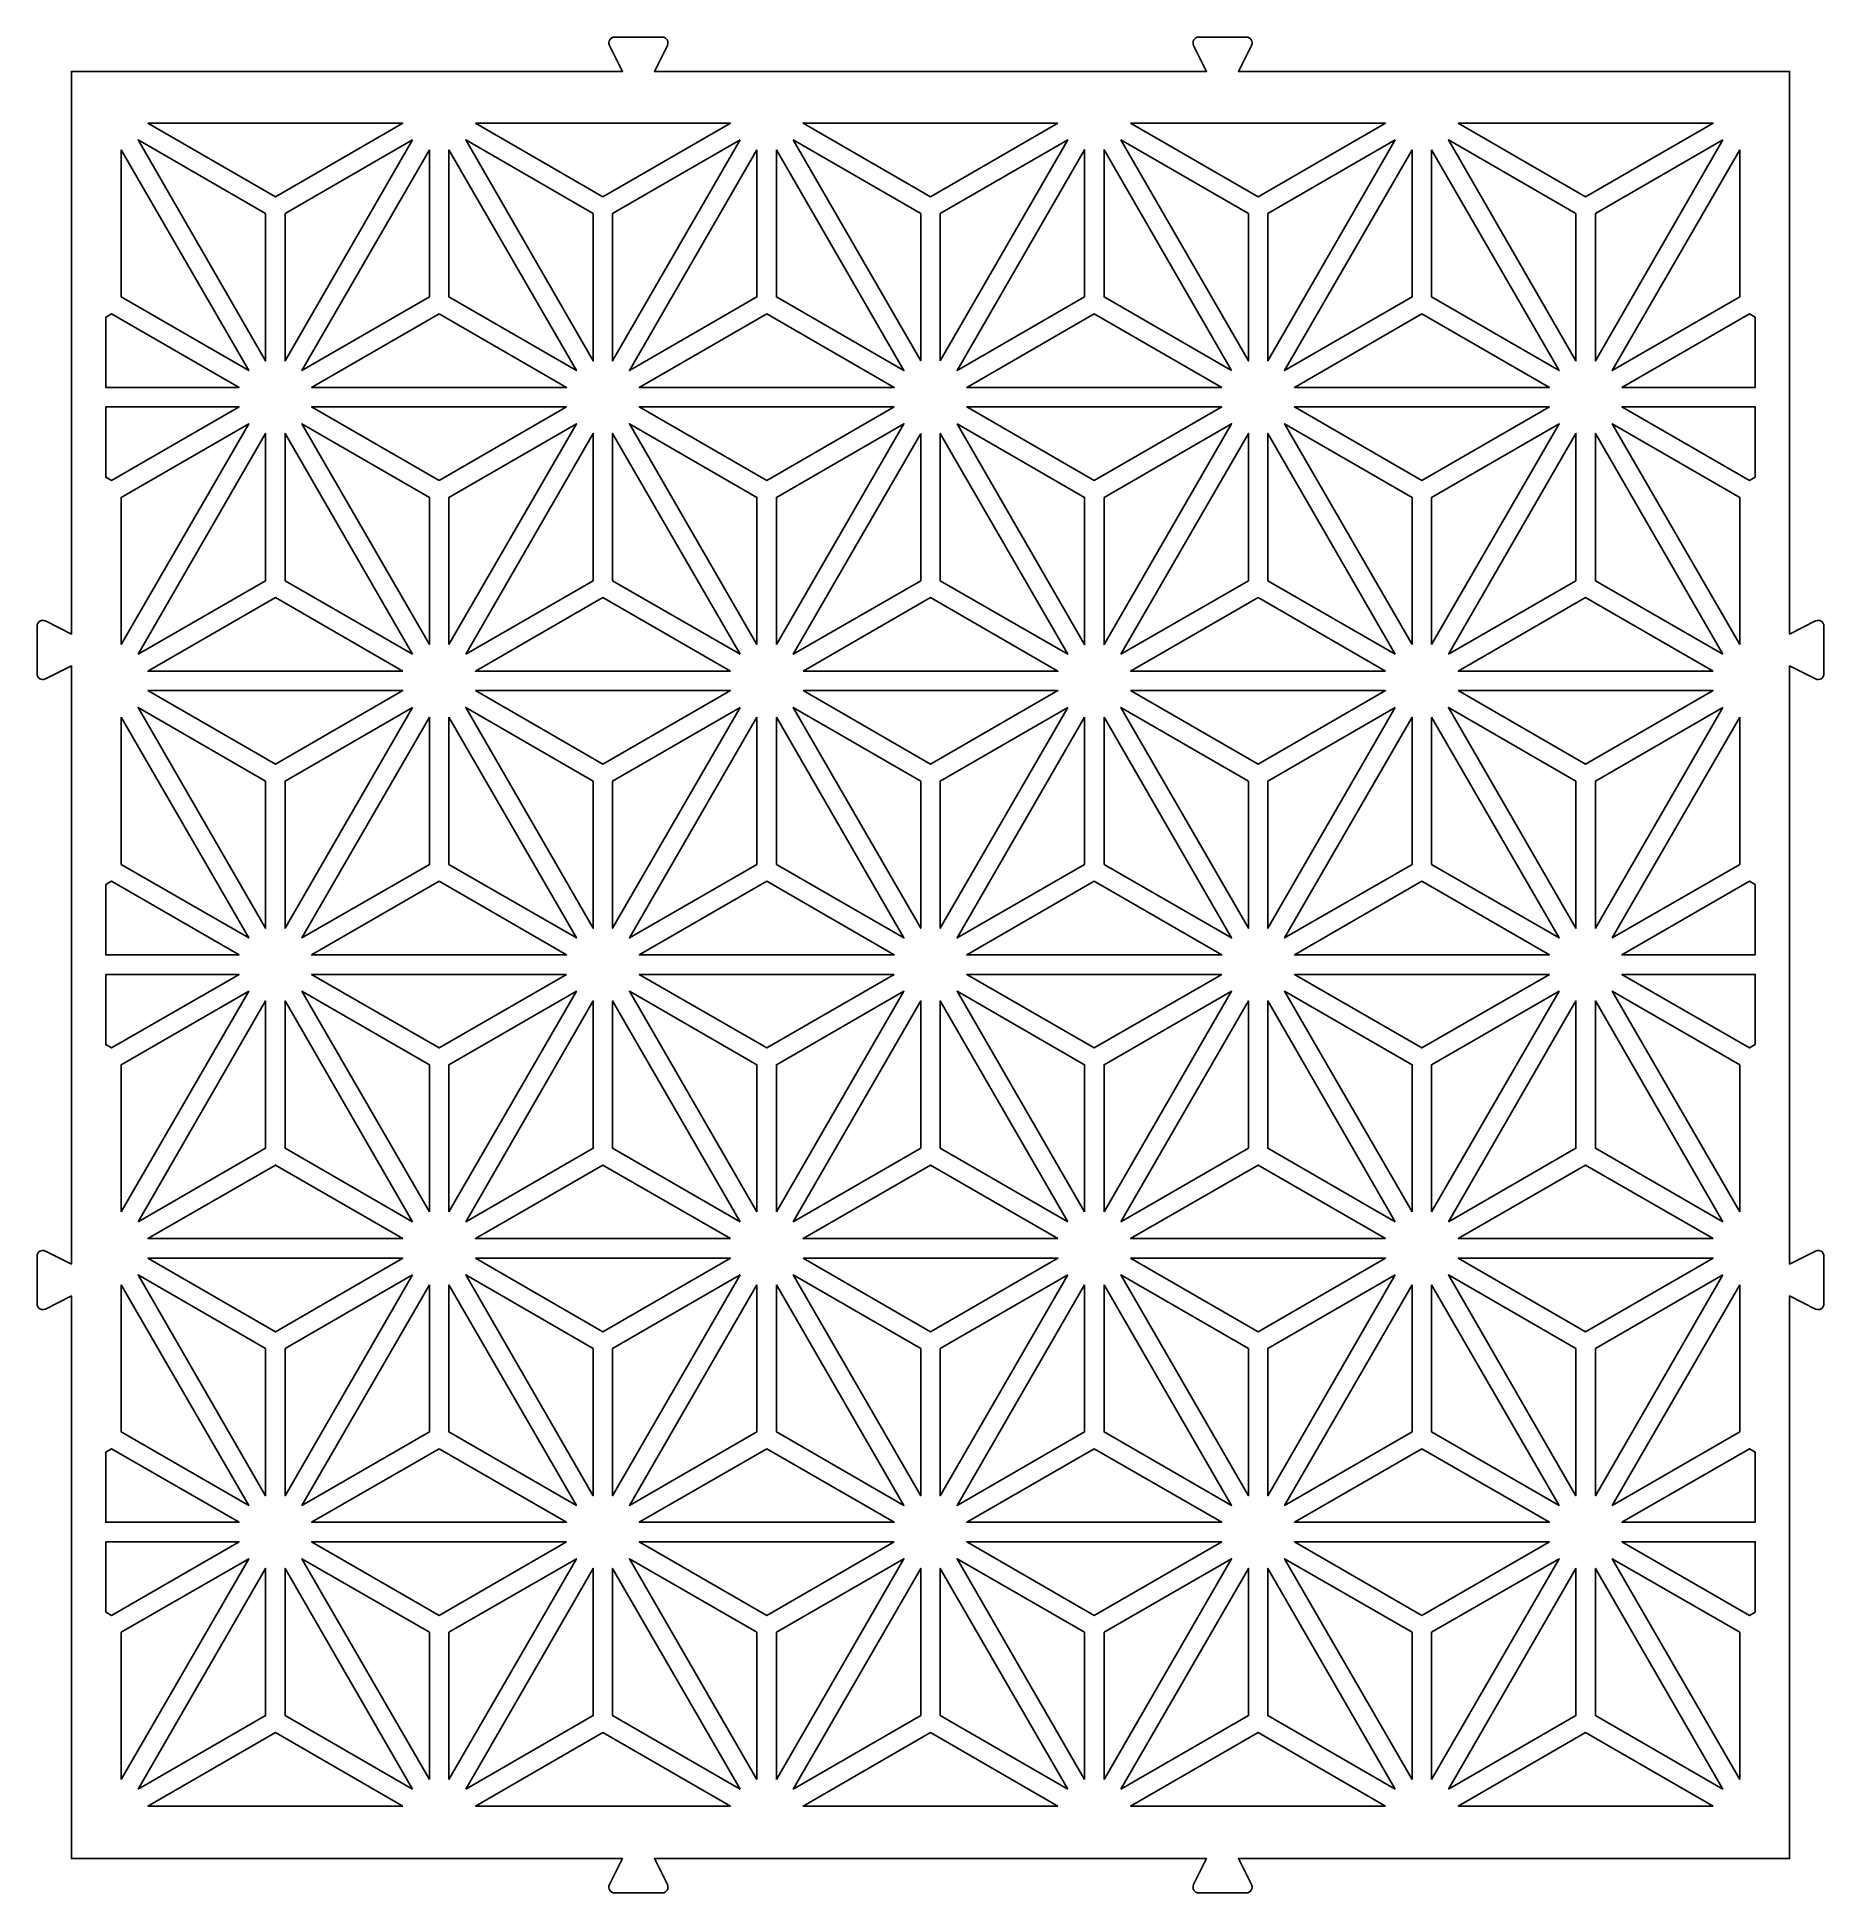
# Model space of a CAD drawing. Header units: millimetres. Extents: x -162 to -6, y -81 to 81.
import ezdxf

# ---------------------------------------------------------------- set-up
doc = ezdxf.new("R2010")
doc.units = ezdxf.units.MM
doc.layers.get('0').update_dxf_attribs({"linetype": 'CONTINUOUS'})

msp = doc.modelspace()

# ---------------------------------------------------------------- linework, layer by layer
msp.add_lwpolyline([(-56.17, -80.28), (-57.31, -78), (-9.2, -78), (-9.2, -28.89), (-6.92, -30.03, 0.557537), (-6.2, -29.58), (-6.2, -25.42, 0.557537), (-6.92, -24.97), (-9.2, -26.11), (-9.2, 26.11), (-6.92, 24.97, 0.557537), (-6.2, 25.42), (-6.2, 29.58, 0.557537), (-6.92, 30.03), (-9.2, 28.89), (-9.2, 78), (-57.31, 78), (-56.17, 80.28, 0.557537), (-56.62, 81), (-60.78, 81, 0.557537), (-61.23, 80.28), (-60.09, 78), (-108.31, 78), (-107.17, 80.28, 0.557537), (-107.62, 81), (-111.78, 81, 0.557537), (-112.23, 80.28), (-111.09, 78), (-159.2, 78), (-159.2, 28.89), (-161.48, 30.03, 0.557537), (-162.2, 29.58), (-162.2, 25.42, 0.557537), (-161.48, 24.97), (-159.2, 26.11), (-159.2, -26.11), (-161.48, -24.97, 0.557537), (-162.2, -25.42), (-162.2, -29.58, 0.557537), (-161.48, -30.03), (-159.2, -28.89), (-159.2, -78), (-111.09, -78), (-112.23, -80.28, 0.557537), (-111.78, -81), (-107.62, -81, 0.557537), (-107.17, -80.28), (-108.31, -78), (-60.09, -78), (-61.23, -80.28, 0.557537), (-60.78, -81), (-56.62, -81, 0.557537)], format="xyb", close=True)
for points in [[(-152.53, 73.49), (-130.27, 73.49), (-141.4, 67.06)], [(-123.93, 73.49), (-101.67, 73.49), (-112.8, 67.06)], [(-73.07, 73.49), (-84.2, 67.06), (-95.33, 73.49)], [(-66.73, 73.49), (-44.47, 73.49), (-55.6, 67.06)], [(-38.13, 73.49), (-15.87, 73.49), (-27, 67.06)], [(-142.25, 65.59), (-142.25, 52.74), (-153.38, 72.02)], [(-129.42, 72.02), (-140.55, 52.74), (-140.55, 65.59)], [(-113.65, 65.59), (-113.65, 52.74), (-124.78, 72.02)], [(-100.82, 72.02), (-111.95, 52.74), (-111.95, 65.59)], [(-85.05, 52.74), (-96.18, 72.02), (-85.05, 65.59)], [(-83.35, 52.74), (-83.35, 65.59), (-72.22, 72.02)], [(-56.45, 65.59), (-56.45, 52.74), (-67.58, 72.02)], [(-43.62, 72.02), (-54.75, 52.74), (-54.75, 65.59)], [(-27.85, 65.59), (-27.85, 52.74), (-38.98, 72.02)], [(-15.02, 72.02), (-26.15, 52.74), (-26.15, 65.59)], [(-154.85, 71.17), (-143.72, 51.89), (-154.85, 58.32)], [(-127.95, 71.17), (-127.95, 58.32), (-139.08, 51.89)], [(-126.25, 71.17), (-115.12, 51.89), (-126.25, 58.32)], [(-99.35, 71.17), (-99.35, 58.32), (-110.48, 51.89)], [(-97.65, 71.17), (-86.52, 51.89), (-97.65, 58.32)], [(-70.75, 58.32), (-81.88, 51.89), (-70.75, 71.17)], [(-57.92, 51.89), (-69.05, 58.32), (-69.05, 71.17)], [(-42.15, 71.17), (-42.15, 58.32), (-53.28, 51.89)], [(-40.45, 71.17), (-29.32, 51.89), (-40.45, 58.32)], [(-13.55, 71.17), (-13.55, 58.32), (-24.68, 51.89)], [(-156.2, 56.56), (-155.7, 56.84), (-144.57, 50.42), (-156.2, 50.42)], [(-127.1, 56.84), (-115.97, 50.42), (-138.23, 50.42)], [(-98.5, 56.84), (-87.37, 50.42), (-109.63, 50.42)], [(-58.77, 50.42), (-81.03, 50.42), (-69.9, 56.84)], [(-41.3, 56.84), (-30.17, 50.42), (-52.43, 50.42)], [(-12.2, 56.56), (-12.2, 50.42), (-23.83, 50.42), (-12.7, 56.84)], [(-156.2, 48.72), (-144.57, 48.72), (-155.7, 42.3), (-156.2, 42.58)], [(-115.97, 48.72), (-127.1, 42.3), (-138.23, 48.72)], [(-87.37, 48.72), (-98.5, 42.3), (-109.63, 48.72)], [(-69.9, 42.3), (-81.03, 48.72), (-58.77, 48.72)], [(-30.17, 48.72), (-41.3, 42.3), (-52.43, 48.72)], [(-12.2, 42.58), (-12.7, 42.3), (-23.83, 48.72), (-12.2, 48.72)], [(-154.85, 27.97), (-154.85, 40.82), (-143.72, 47.25)], [(-127.95, 27.97), (-139.08, 47.25), (-127.95, 40.82)], [(-126.25, 27.97), (-126.25, 40.82), (-115.12, 47.25)], [(-99.35, 27.97), (-110.48, 47.25), (-99.35, 40.82)], [(-97.65, 27.97), (-97.65, 40.82), (-86.52, 47.25)], [(-81.88, 47.25), (-70.75, 40.82), (-70.75, 27.97)], [(-69.05, 40.82), (-57.92, 47.25), (-69.05, 27.97)], [(-42.15, 27.97), (-53.28, 47.25), (-42.15, 40.82)], [(-40.45, 27.97), (-40.45, 40.82), (-29.32, 47.25)], [(-13.55, 27.97), (-24.68, 47.25), (-13.55, 40.82)], [(-153.38, 27.12), (-142.25, 46.4), (-142.25, 33.55)], [(-129.42, 27.12), (-140.55, 33.55), (-140.55, 46.4)], [(-124.78, 27.12), (-113.65, 46.4), (-113.65, 33.55)], [(-100.82, 27.12), (-111.95, 33.55), (-111.95, 46.4)], [(-85.05, 46.4), (-85.05, 33.55), (-96.18, 27.12)], [(-83.35, 33.55), (-83.35, 46.4), (-72.22, 27.12)], [(-67.58, 27.12), (-56.45, 46.4), (-56.45, 33.55)], [(-43.62, 27.12), (-54.75, 33.55), (-54.75, 46.4)], [(-38.98, 27.12), (-27.85, 46.4), (-27.85, 33.55)], [(-15.02, 27.12), (-26.15, 33.55), (-26.15, 46.4)], [(-130.27, 25.65), (-152.53, 25.65), (-141.4, 32.08)], [(-101.67, 25.65), (-123.93, 25.65), (-112.8, 32.08)], [(-95.33, 25.65), (-84.2, 32.08), (-73.07, 25.65)], [(-44.47, 25.65), (-66.73, 25.65), (-55.6, 32.08)], [(-15.87, 25.65), (-38.13, 25.65), (-27, 32.08)], [(-152.53, 23.95), (-130.27, 23.95), (-141.4, 17.53)], [(-123.93, 23.95), (-101.67, 23.95), (-112.8, 17.53)], [(-95.33, 23.95), (-73.07, 23.95), (-84.2, 17.53)], [(-66.73, 23.95), (-44.47, 23.95), (-55.6, 17.53)], [(-38.13, 23.95), (-15.87, 23.95), (-27, 17.53)], [(-154.85, 21.63), (-143.72, 2.36), (-154.85, 8.78)], [(-142.25, 16.05), (-142.25, 3.21), (-153.38, 22.48)], [(-129.42, 22.48), (-140.55, 3.21), (-140.55, 16.05)], [(-127.95, 21.63), (-127.95, 8.78), (-139.08, 2.36)], [(-126.25, 21.63), (-115.12, 2.36), (-126.25, 8.78)], [(-113.65, 16.05), (-113.65, 3.21), (-124.78, 22.48)], [(-100.82, 22.48), (-111.95, 3.21), (-111.95, 16.05)], [(-99.35, 21.63), (-99.35, 8.78), (-110.48, 2.36)], [(-97.65, 21.63), (-86.52, 2.36), (-97.65, 8.78)], [(-85.05, 16.05), (-85.05, 3.21), (-96.18, 22.48)], [(-72.22, 22.48), (-83.35, 3.21), (-83.35, 16.05)], [(-70.75, 21.63), (-70.75, 8.78), (-81.88, 2.36)], [(-69.05, 21.63), (-57.92, 2.36), (-69.05, 8.78)], [(-56.45, 16.05), (-56.45, 3.21), (-67.58, 22.48)], [(-43.62, 22.48), (-54.75, 3.21), (-54.75, 16.05)], [(-42.15, 21.63), (-42.15, 8.78), (-53.28, 2.36)], [(-40.45, 21.63), (-29.32, 2.36), (-40.45, 8.78)], [(-27.85, 16.05), (-27.85, 3.21), (-38.98, 22.48)], [(-15.02, 22.48), (-26.15, 3.21), (-26.15, 16.05)], [(-13.55, 21.63), (-13.55, 8.78), (-24.68, 2.36)], [(-156.2, 7.02), (-155.7, 7.31), (-144.57, 0.88), (-156.2, 0.88)], [(-127.1, 7.31), (-115.97, 0.88), (-138.23, 0.88)], [(-98.5, 7.31), (-87.37, 0.88), (-109.63, 0.88)], [(-69.9, 7.31), (-58.77, 0.88), (-81.03, 0.88)], [(-41.3, 7.31), (-30.17, 0.88), (-52.43, 0.88)], [(-12.2, 0.88), (-23.83, 0.88), (-12.7, 7.31), (-12.2, 7.02)], [(-156.2, -0.82), (-144.57, -0.82), (-155.7, -7.24), (-156.2, -6.95)], [(-115.97, -0.82), (-127.1, -7.24), (-138.23, -0.82)], [(-87.37, -0.82), (-98.5, -7.24), (-109.63, -0.82)], [(-58.77, -0.82), (-69.9, -7.24), (-81.03, -0.82)], [(-30.17, -0.82), (-41.3, -7.24), (-52.43, -0.82)], [(-12.2, -6.95), (-12.7, -7.24), (-23.83, -0.82), (-12.2, -0.82)], [(-154.85, -21.56), (-154.85, -8.71), (-143.72, -2.29)], [(-153.38, -22.41), (-142.25, -3.14), (-142.25, -15.99)], [(-129.42, -22.41), (-140.55, -15.99), (-140.55, -3.14)], [(-127.95, -21.56), (-139.08, -2.29), (-127.95, -8.71)], [(-126.25, -21.56), (-126.25, -8.71), (-115.12, -2.29)], [(-124.78, -22.41), (-113.65, -3.14), (-113.65, -15.99)], [(-100.82, -22.41), (-111.95, -15.99), (-111.95, -3.14)], [(-99.35, -21.56), (-110.48, -2.29), (-99.35, -8.71)], [(-97.65, -21.56), (-97.65, -8.71), (-86.52, -2.29)], [(-96.18, -22.41), (-85.05, -3.14), (-85.05, -15.99)], [(-72.22, -22.41), (-83.35, -15.99), (-83.35, -3.14)], [(-70.75, -21.56), (-81.88, -2.29), (-70.75, -8.71)], [(-69.05, -21.56), (-69.05, -8.71), (-57.92, -2.29)], [(-67.58, -22.41), (-56.45, -3.14), (-56.45, -15.99)], [(-43.62, -22.41), (-54.75, -15.99), (-54.75, -3.14)], [(-42.15, -21.56), (-53.28, -2.29), (-42.15, -8.71)], [(-40.45, -21.56), (-40.45, -8.71), (-29.32, -2.29)], [(-38.98, -22.41), (-27.85, -3.14), (-27.85, -15.99)], [(-15.02, -22.41), (-26.15, -15.99), (-26.15, -3.14)], [(-13.55, -21.56), (-24.68, -2.29), (-13.55, -8.71)], [(-130.27, -23.88), (-152.53, -23.88), (-141.4, -17.46)], [(-101.67, -23.88), (-123.93, -23.88), (-112.8, -17.46)], [(-73.07, -23.88), (-95.33, -23.88), (-84.2, -17.46)], [(-44.47, -23.88), (-66.73, -23.88), (-55.6, -17.46)], [(-15.87, -23.88), (-38.13, -23.88), (-27, -17.46)], [(-152.53, -25.58), (-130.27, -25.58), (-141.4, -32.01)], [(-123.93, -25.58), (-101.67, -25.58), (-112.8, -32.01)], [(-95.33, -25.58), (-73.07, -25.58), (-84.2, -32.01)], [(-66.73, -25.58), (-44.47, -25.58), (-55.6, -32.01)], [(-38.13, -25.58), (-15.87, -25.58), (-27, -32.01)], [(-142.25, -33.48), (-142.25, -46.33), (-153.38, -27.06)], [(-129.42, -27.06), (-140.55, -46.33), (-140.55, -33.48)], [(-113.65, -33.48), (-113.65, -46.33), (-124.78, -27.06)], [(-100.82, -27.06), (-111.95, -46.33), (-111.95, -33.48)], [(-85.05, -33.48), (-85.05, -46.33), (-96.18, -27.06)], [(-72.22, -27.06), (-83.35, -46.33), (-83.35, -33.48)], [(-56.45, -33.48), (-56.45, -46.33), (-67.58, -27.06)], [(-43.62, -27.06), (-54.75, -46.33), (-54.75, -33.48)], [(-27.85, -33.48), (-27.85, -46.33), (-38.98, -27.06)], [(-15.02, -27.06), (-26.15, -46.33), (-26.15, -33.48)], [(-154.85, -27.91), (-143.72, -47.18), (-154.85, -40.76)], [(-127.95, -27.91), (-127.95, -40.76), (-139.08, -47.18)], [(-126.25, -27.91), (-115.12, -47.18), (-126.25, -40.76)], [(-99.35, -27.91), (-99.35, -40.76), (-110.48, -47.18)], [(-97.65, -27.91), (-86.52, -47.18), (-97.65, -40.76)], [(-70.75, -27.91), (-70.75, -40.76), (-81.88, -47.18)], [(-69.05, -27.91), (-57.92, -47.18), (-69.05, -40.76)], [(-42.15, -27.91), (-42.15, -40.76), (-53.28, -47.18)], [(-40.45, -27.91), (-29.32, -47.18), (-40.45, -40.76)], [(-13.55, -27.91), (-13.55, -40.76), (-24.68, -47.18)], [(-156.2, -42.52), (-155.7, -42.23), (-144.57, -48.65), (-156.2, -48.65)], [(-127.1, -42.23), (-115.97, -48.65), (-138.23, -48.65)], [(-98.5, -42.23), (-87.37, -48.65), (-109.63, -48.65)], [(-69.9, -42.23), (-58.77, -48.65), (-81.03, -48.65)], [(-41.3, -42.23), (-30.17, -48.65), (-52.43, -48.65)], [(-12.2, -48.65), (-23.83, -48.65), (-12.7, -42.23), (-12.2, -42.52)], [(-156.2, -50.35), (-144.57, -50.35), (-155.7, -56.78), (-156.2, -56.49)], [(-154.85, -71.1), (-154.85, -58.25), (-143.72, -51.83)], [(-127.95, -71.1), (-139.08, -51.83), (-127.95, -58.25)], [(-115.97, -50.35), (-127.1, -56.78), (-138.23, -50.35)], [(-126.25, -71.1), (-126.25, -58.25), (-115.12, -51.83)], [(-99.35, -71.1), (-110.48, -51.83), (-99.35, -58.25)], [(-87.37, -50.35), (-98.5, -56.78), (-109.63, -50.35)], [(-97.65, -71.1), (-97.65, -58.25), (-86.52, -51.83)], [(-70.75, -71.1), (-81.88, -51.83), (-70.75, -58.25)], [(-58.77, -50.35), (-69.9, -56.78), (-81.03, -50.35)], [(-69.05, -71.1), (-69.05, -58.25), (-57.92, -51.83)], [(-42.15, -71.1), (-53.28, -51.83), (-42.15, -58.25)], [(-30.17, -50.35), (-41.3, -56.78), (-52.43, -50.35)], [(-40.45, -71.1), (-40.45, -58.25), (-29.32, -51.83)], [(-13.55, -71.1), (-24.68, -51.83), (-13.55, -58.25)], [(-12.2, -56.49), (-12.7, -56.78), (-23.83, -50.35), (-12.2, -50.35)], [(-153.38, -71.95), (-142.25, -52.68), (-142.25, -65.52)], [(-129.42, -71.95), (-140.55, -65.52), (-140.55, -52.68)], [(-124.78, -71.95), (-113.65, -52.68), (-113.65, -65.52)], [(-100.82, -71.95), (-111.95, -65.52), (-111.95, -52.68)], [(-96.18, -71.95), (-85.05, -52.68), (-85.05, -65.52)], [(-72.22, -71.95), (-83.35, -65.52), (-83.35, -52.68)], [(-67.58, -71.95), (-56.45, -52.68), (-56.45, -65.52)], [(-43.62, -71.95), (-54.75, -65.52), (-54.75, -52.68)], [(-38.98, -71.95), (-27.85, -52.68), (-27.85, -65.52)], [(-15.02, -71.95), (-26.15, -65.52), (-26.15, -52.68)], [(-130.27, -73.42), (-152.53, -73.42), (-141.4, -67)], [(-101.67, -73.42), (-123.93, -73.42), (-112.8, -67)], [(-73.07, -73.42), (-95.33, -73.42), (-84.2, -67)], [(-44.47, -73.42), (-66.73, -73.42), (-55.6, -67)], [(-15.87, -73.42), (-38.13, -73.42), (-27, -67)]]:
    msp.add_lwpolyline(points, close=True)

doc.saveas('drawing.dxf')
